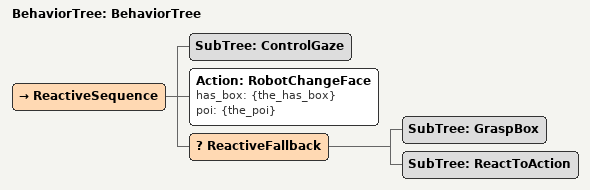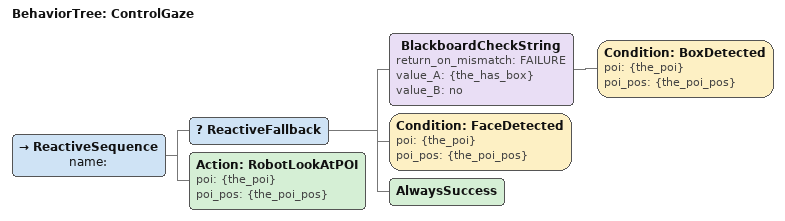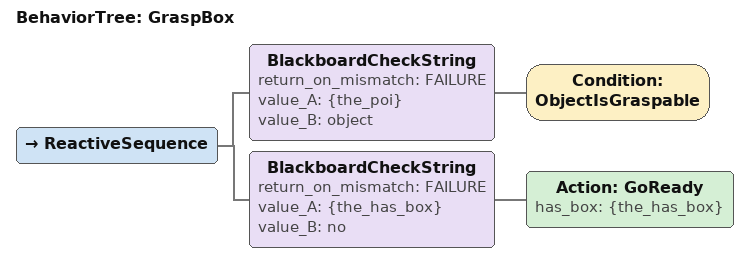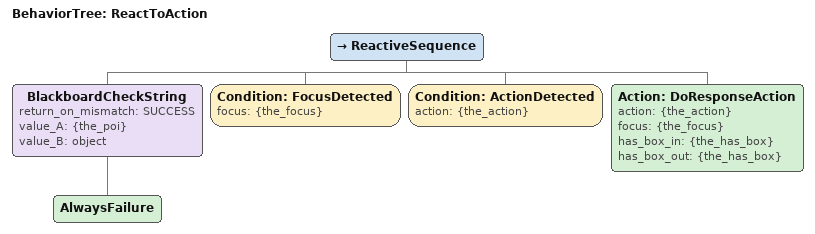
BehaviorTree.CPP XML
<?xml version="1.0"?>
<root main_tree_to_execute="BehaviorTree">
    <BehaviorTree ID="BehaviorTree">
        <ReactiveSequence>
            <SubTree ID="ControlGaze"/>
            <Action ID="RobotChangeFace" has_box="{the_has_box}" poi="{the_poi}"/>
            <ReactiveFallback>
                <SubTree ID="GraspBox"/>
                <SubTree ID="ReactToAction"/>
            </ReactiveFallback>
        </ReactiveSequence>
    </BehaviorTree>
    <BehaviorTree ID="ControlGaze">
        <ReactiveSequence name="">
            <ReactiveFallback>
                <BlackboardCheckString return_on_mismatch="FAILURE" value_A="{the_has_box}" value_B="no">
                    <Condition ID="BoxDetected" poi="{the_poi}" poi_pos="{the_poi_pos}"/>
                </BlackboardCheckString>
                <Condition ID="FaceDetected" poi="{the_poi}" poi_pos="{the_poi_pos}"/>
                <AlwaysSuccess/>
            </ReactiveFallback>
            <Action ID="RobotLookAtPOI" poi="{the_poi}" poi_pos="{the_poi_pos}"/>
        </ReactiveSequence>
    </BehaviorTree>
    <BehaviorTree ID="GraspBox">
        <ReactiveSequence>
            <BlackboardCheckString return_on_mismatch="FAILURE" value_A="{the_poi}" value_B="object">
                <Condition ID="ObjectIsGraspable"/>
            </BlackboardCheckString>
            <BlackboardCheckString return_on_mismatch="FAILURE" value_A="{the_has_box}" value_B="no">
                <Action ID="GoReady" has_box="{the_has_box}"/>
            </BlackboardCheckString>
        </ReactiveSequence>
    </BehaviorTree>
    <BehaviorTree ID="ReactToAction">
        <ReactiveSequence>
            <BlackboardCheckString return_on_mismatch="SUCCESS" value_A="{the_poi}" value_B="object">
                <AlwaysFailure/>
            </BlackboardCheckString>
            <Condition ID="FocusDetected" focus="{the_focus}"/>
            <Condition ID="ActionDetected" action="{the_action}"/>
            <Action ID="DoResponseAction" action="{the_action}" focus="{the_focus}" has_box_in="{the_has_box}" has_box_out="{the_has_box}"/>
        </ReactiveSequence>
    </BehaviorTree>
</root>
